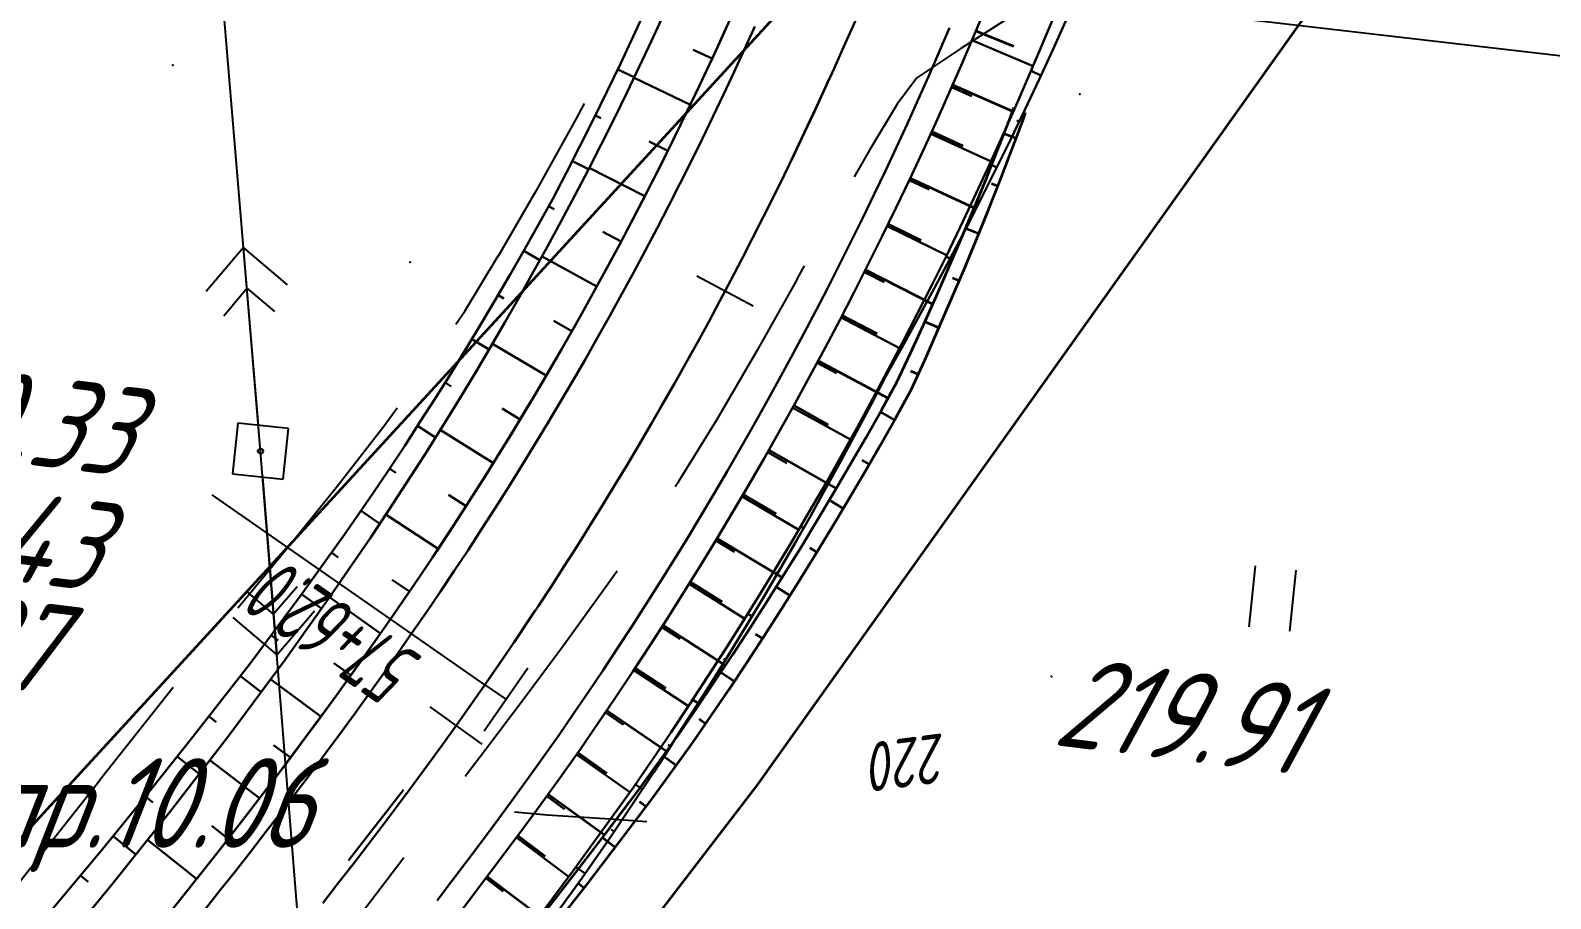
# Model space of a CAD drawing. Header units: millimetres. Extents: x -698 to 8131, y -704 to 4503.
# Drawn here: x 4474.2 to 4533.7, y 2750.2 to 2784.2 of the extents above; entities that cross this region are included whole.
import ezdxf
from ezdxf import colors
from ezdxf.entities.mleader import LeaderData, LeaderLine
from ezdxf.math import Vec2, Vec3

# ---------------------------------------------------------------- set-up
doc = ezdxf.new("R2010")
doc.units = ezdxf.units.MM
doc.linetypes.add('CONTI', pattern=[0])
doc.linetypes.add('STROT', pattern=[1.7, 0.5, -1.2])
for name, color, linetype, lineweight in [('10', 1, 'Continuous', 35), ('КОПИЯ_ОСЬ_13_ОТКОСЫ', 7, 'Continuous', 30), ('ОСЬ_ВЕРХ_ПОКРЫТИЯ_ГРАНИЦЫ_ПОЛОС', 7, 'Continuous', 30), ('ОСЬ_ВЕРХ_ПОКРЫТИЯ_ОСЬ', 1, 'Continuous', 30), ('Ось_примыкания', 1, 'Continuous', 35)]:
    doc.layers.add(name, color=color, linetype=linetype, lineweight=lineweight)
for name, color, linetype in [('GOR_BDEFAULT', 212, 'CONTI'), ('NAD_MDEFAULT', 7, 'CONTI'), ('PI_OTDEFAULT', 172, 'CONTI'), ('PI_TTDEFAULT', 5, 'CONTI'), ('SIT_LDEFAULT', 7, 'CONTI'), ('USLZNDEFAULT', 7, 'CONTI'), ('ZAPSKDEFAULT', 7, 'CONTI'), ('Выноски', 250, 'Continuous'), ('ОСЬ_ВЕРХ_ПОКРЫТИЯ_ОТКОСЫ', 7, 'Continuous'), ('ОСЬ_ВЕРХ_ПОКРЫТИЯ_ПИКЕТЫ', 1, 'Continuous'), ('ОСЬ_ВЕРХ_ПОКРЫТИЯ_РАЗБИВКА_КРИВ', 1, 'Continuous'), ('разметка', 7, 'Continuous')]:
    doc.layers.add(name, color=color, linetype=linetype)
doc.layers.add('видовое окно', color=132, linetype='CONTI', plot=False)
doc.styles.add('eskd', font='isocpeui.ttf', dxfattribs={"width": 1.2})
doc.styles.add('SHRFT', font='isocpeui.ttf', dxfattribs={"width": 3.5})
doc.styles.get("Standard").update_dxf_attribs({"font": 'isocpeui.ttf'})
doc.styles.add('ГОСТ', font='isocpeui.ttf', dxfattribs={"height": 4})

# ---------------------------------------------------------------- blocks, each defined once
blk = doc.blocks.new('BL_2011')
at = {"color": 0}
for p, q in [((0, 0), (0, 2.4)), ((1.6, 0), (1.6, 2.4))]:
    blk.add_line(p, q, dxfattribs=at)
blk = doc.blocks.new('BL_27')
at = {"color": 0}
for p, q in [((1, 1), (-1, 1)), ((-1, 1), (-1, -1)), ((1, -1), (1, 1)), ((-1, -1), (1, -1))]:
    blk.add_line(p, q, dxfattribs=at)
blk.add_circle((0, 0), 0.1, dxfattribs=at)
blk = doc.blocks.new('*U49')
at = {"layer": 'КОПИЯ_ОСЬ_13_ОТКОСЫ'}
for points in [[(105.103, 140.444), (107.486, 143.302), (109.232, 145.447), (110.958, 147.607), (113.193, 150.484), (115.194, 153.17), (116.892, 155.53), (117.365, 156.202), (117.999, 157.13), (118.625, 158.063), (119.245, 159), (119.856, 159.942), (120.461, 160.89), (121.058, 161.841), (121.647, 162.798), (122.229, 163.759), (122.803, 164.725), (123.37, 165.695), (123.928, 166.67), (124.48, 167.649), (125.023, 168.633), (125.572, 169.684), (126.113, 170.739), (126.645, 171.8), (127.168, 172.864), (127.682, 173.933), (128.188, 175.006), (128.684, 176.083)], [(105.432, 138.953), (107.801, 141.849), (110.119, 144.756), (112.373, 147.675), (114.553, 150.612), (116.347, 153.134), (117.179, 154.337), (117.902, 155.4), (118.616, 156.469), (119.32, 157.544), (120.014, 158.626), (120.698, 159.713), (121.373, 160.807), (122.037, 161.907), (122.612, 162.876), (123.179, 163.85), (123.738, 164.828), (124.289, 165.81), (124.833, 166.797), (125.369, 167.788), (125.897, 168.783), (126.417, 169.782), (126.929, 170.786), (127.434, 171.793), (127.93, 172.804), (128.418, 173.819), (128.899, 174.838), (129.371, 175.861)], [(127.581, 173.721), (128.224, 173.413)], [(126.706, 171.922), (126.916, 171.818)], [(125.805, 170.136), (126.433, 169.814)], [(124.876, 168.365), (125.09, 168.248)], [(123.9, 166.62), (124.537, 166.258)], [(122.899, 164.888), (123.125, 164.756)], [(121.874, 163.171), (122.546, 162.764)], [(120.825, 161.468), (121.062, 161.32)], [(119.752, 159.78), (120.456, 159.326)], [(118.655, 158.108), (118.902, 157.943)], [(117.536, 156.451), (118.27, 155.947)], [(116.38, 154.818), (116.64, 154.632)], [(115.212, 153.195), (115.991, 152.634)], [(114.017, 151.591), (114.293, 151.386)], [(112.812, 149.995), (113.626, 149.363)], [(111.585, 148.415), (111.873, 148.192)], [(110.35, 146.842), (111.205, 146.162)], [(109.099, 145.282), (109.396, 145.042)], [(107.838, 143.73), (108.723, 143.005)], [(106.56, 142.191), (106.866, 141.936)]]:
    blk.add_lwpolyline(points, dxfattribs=at)

msp = doc.modelspace()

# ---------------------------------------------------------------- linework, layer by layer
at = {"layer": '10'}
for points in [[(4137.513, 2575.954), (4208.043, 2581.204), (4236.873, 2583.364), (4263.553, 2585.654), (4291.213, 2588.044), (4299.623, 2588.764), (4340.843, 2592.314), (4341.403, 2596.884), (4351.543, 2599.374), (4369.363, 2615.364), (4417.083, 2689.414), (4422.733, 2689.984), (4427.243, 2697.534), (4434.593, 2709.814), (4463.103, 2740.854), (4488.023, 2767.984), (4503.903, 2785.284), (4502.143, 2808.904), (4501.523, 2817.424), (4499.223, 2848.464)], [(4531.433, 2844.024), (4526.803, 2830.954), (4523.248, 2792.307), (4525.893, 2787.234), (4502.653, 2754.614), (4486.723, 2733.844), (4486.313, 2737.734), (4467.343, 2713.924), (4443.393, 2680.984), (4422.373, 2649.364), (4403.803, 2620.204), (4385.633, 2596.864), (4365.353, 2579.544)]]:
    msp.add_lwpolyline(points, dxfattribs=at)
at = {"layer": 'GOR_BDEFAULT', "color": 212, "elevation": 220, "flags": 128}
msp.add_lwpolyline([(4493.189, 2753.59), (4494.469, 2753.48), (4496.719, 2753.33), (4498.359, 2753.22)], dxfattribs=at)
at = {"layer": 'PI_TTDEFAULT', "color": 5}
for p in [(4479.819, 2782.8, 220.374), (4483.249, 2767.7, 220.332), (4514.199, 2758.88, 219.908)]:
    msp.add_point(p, dxfattribs=at)
at = {"layer": 'SIT_LDEFAULT', "color": 7}
for p, q in [((4483.249, 2767.7), (4478.459, 2825.27)), ((4512.479, 2784.62), (4510.649, 2783.45)), ((4510.649, 2783.45), (4509.389, 2782.62)), ((4508.929, 2782.3), (4508.159, 2781.28)), ((4509.389, 2782.62), (4508.929, 2782.3)), ((4495.909, 2781.3), (4495.589, 2780.69)), ((4508.159, 2781.28), (4507.069, 2779.48)), ((4495.589, 2780.69), (4494.019, 2777.87)), ((4507.079, 2779.48), (4506.479, 2778.43)), ((4494.019, 2777.87), (4492.549, 2775.33)), ((4482.589, 2775.67), (4481.119, 2773.95)), ((4483.169, 2768.7), (4482.589, 2775.67)), ((4484.309, 2774.21), (4482.589, 2775.67)), ((4492.539, 2775.33), (4491.229, 2773.17)), ((4504.239, 2774.43), (4502.659, 2771.62)), ((4504.519, 2774.95), (4504.229, 2774.43)), ((4481.809, 2773), (4482.719, 2774.08)), ((4482.719, 2774.08), (4483.799, 2773.16)), ((4491.239, 2773.17), (4490.889, 2772.65)), ((4502.659, 2771.62), (4501.089, 2768.91)), ((4488.599, 2769.38), (4488.069, 2768.67)), ((4488.069, 2768.67), (4486.209, 2766.27)), ((4501.089, 2768.91), (4499.599, 2766.52)), ((4487.459, 2715.36), (4483.249, 2767.7)), ((4483.329, 2766.7), (4483.889, 2759.73)), ((4486.209, 2766.27), (4484.409, 2764.04)), ((4499.609, 2766.51), (4499.469, 2766.31)), ((4484.409, 2764.04), (4482.889, 2762.19)), ((4497.199, 2763.01), (4496.669, 2762.26)), ((4482.889, 2762.19), (4482.359, 2761.56)), ((4483.759, 2761.32), (4482.689, 2762.24)), ((4484.679, 2762.4), (4483.759, 2761.32)), ((4496.669, 2762.26), (4495.149, 2760.17)), ((4483.889, 2759.73), (4485.359, 2761.45)), ((4482.169, 2761.19), (4483.889, 2759.73)), ((4495.149, 2760.17), (4493.609, 2758.09)), ((4479.829, 2758.46), (4476.949, 2754.82)), ((4493.609, 2758.09), (4492.049, 2756.02)), ((4492.049, 2756.02), (4491.259, 2754.98)), ((4476.959, 2754.82), (4473.639, 2750.61)), ((4488.849, 2751.79), (4486.269, 2748.4))]:
    msp.add_line(p, q, dxfattribs=at)
at = {"layer": 'видовое окно', "color": 5}
for p in [(4515.299, 2781.67, 219.683), (4489.109, 2775.1, 220.245)]:
    msp.add_point(p, dxfattribs=at)
at = {"layer": 'КОПИЯ_ОСЬ_13_ОТКОСЫ'}
for points in [[(4479.342, 2749.216), (4481.682, 2752.15), (4483.962, 2755.103), (4486.172, 2758.08), (4487.994, 2760.642), (4488.84, 2761.866), (4489.495, 2762.827), (4490.142, 2763.793), (4490.78, 2764.764), (4491.412, 2765.74), (4492.035, 2766.722), (4492.651, 2767.708), (4493.258, 2768.699), (4493.858, 2769.695), (4494.449, 2770.696), (4495.033, 2771.701), (4495.609, 2772.711), (4496.176, 2773.726), (4496.736, 2774.745), (4497.287, 2775.769), (4497.83, 2776.797), (4498.365, 2777.829), (4498.891, 2778.866), (4499.41, 2779.906), (4499.92, 2780.951), (4500.421, 2782), (4500.914, 2783.053), (4501.399, 2784.11), (4501.875, 2785.17)], [(4475.077, 2747.867), (4477.445, 2750.763), (4479.763, 2753.67), (4482.017, 2756.589), (4484.197, 2759.527), (4485.991, 2762.048), (4486.823, 2763.251), (4487.547, 2764.314), (4488.26, 2765.383), (4488.964, 2766.458), (4489.658, 2767.54), (4490.342, 2768.628), (4491.017, 2769.721), (4491.681, 2770.821), (4492.256, 2771.791), (4492.823, 2772.764), (4493.382, 2773.742), (4493.933, 2774.725), (4494.477, 2775.711), (4495.013, 2776.702), (4495.541, 2777.697), (4496.061, 2778.696), (4496.573, 2779.7), (4497.078, 2780.707), (4497.574, 2781.718), (4498.063, 2782.733), (4498.543, 2783.752), (4499.016, 2784.775)], [(4491.066, 2749.675), (4493.409, 2752.782), (4494.199, 2753.86), (4494.98, 2754.945), (4495.752, 2756.036), (4496.448, 2757.046), (4497.137, 2758.062), (4497.817, 2759.083), (4498.489, 2760.11), (4499.153, 2761.142), (4499.81, 2762.179), (4500.457, 2763.222), (4501.097, 2764.269), (4501.728, 2765.322), (4502.35, 2766.379), (4502.964, 2767.442), (4503.57, 2768.509), (4504.168, 2769.581), (4504.756, 2770.658), (4505.337, 2771.739), (4505.908, 2772.825), (4506.471, 2773.916), (4507.026, 2775.01), (4507.571, 2776.11), (4508.108, 2777.213), (4508.636, 2778.321), (4509.155, 2779.433), (4509.666, 2780.549), (4510.167, 2781.669), (4510.66, 2782.793), (4511.143, 2783.921), (4511.618, 2785.053)], [(4494.676, 2749.401), (4495.83, 2751.013), (4496.965, 2752.638), (4498.631, 2755.141), (4499.127, 2755.903), (4499.617, 2756.669), (4500.29, 2757.713), (4500.955, 2758.762), (4501.611, 2759.816), (4502.259, 2760.875), (4502.898, 2761.94), (4503.529, 2763.01), (4504.151, 2764.084), (4504.765, 2765.163), (4505.371, 2766.248), (4505.968, 2767.336), (4506.556, 2768.43), (4507.136, 2769.528), (4507.707, 2770.631), (4508.35, 2771.769), (4508.983, 2772.913), (4509.607, 2774.061), (4510.222, 2775.215), (4510.826, 2776.374), (4511.422, 2777.538), (4512.007, 2778.707), (4512.583, 2779.88), (4513.15, 2781.059), (4513.706, 2782.242), (4514.253, 2783.429), (4514.789, 2784.621)], [(4494.288, 2749.694), (4495.47, 2751.273), (4497.449, 2754.005), (4497.852, 2754.575), (4498.588, 2755.639), (4499.314, 2756.709), (4500.032, 2757.785), (4500.741, 2758.867), (4501.442, 2759.955), (4502.132, 2761.049), (4502.795, 2762.116), (4503.449, 2763.189), (4504.094, 2764.267), (4504.731, 2765.35), (4505.359, 2766.438), (4505.978, 2767.531), (4506.589, 2768.629), (4507.191, 2769.732), (4507.783, 2770.84), (4508.368, 2771.952), (4508.943, 2773.069), (4509.509, 2774.191), (4510.068, 2775.322), (4510.619, 2776.459), (4511.16, 2777.6), (4511.693, 2778.745), (4512.215, 2779.894), (4512.73, 2781.047), (4513.234, 2782.205), (4513.729, 2783.367), (4514.215, 2784.532)], [(4494.288, 2749.694), (4495.47, 2751.273), (4497.449, 2754.005), (4497.852, 2754.575), (4498.587, 2755.639), (4499.314, 2756.709), (4500.032, 2757.785), (4500.741, 2758.867), (4501.441, 2759.955), (4502.133, 2761.049), (4502.795, 2762.116), (4503.449, 2763.189), (4504.094, 2764.267), (4504.731, 2765.35), (4505.359, 2766.438), (4505.978, 2767.531), (4506.589, 2768.629), (4507.191, 2769.732), (4507.783, 2770.84), (4508.368, 2771.952), (4508.943, 2773.069), (4509.509, 2774.191), (4510.069, 2775.322), (4510.619, 2776.459), (4511.16, 2777.6), (4511.693, 2778.745), (4512.216, 2779.894), (4512.729, 2781.048), (4513.234, 2782.205), (4513.729, 2783.367), (4514.215, 2784.532)], [(4500.918, 2783.06), (4500.178, 2783.403)], [(4511.081, 2783.774), (4513.471, 2782.758)], [(4500.064, 2781.252), (4497.86, 2782.31)], [(4513.779, 2782.4), (4513.394, 2782.578)], [(4510.286, 2781.939), (4511.077, 2781.59)], [(4512.926, 2780.591), (4512.835, 2780.635)], [(4499.186, 2779.455), (4498.456, 2779.818)], [(4509.468, 2780.114), (4511.827, 2779.038)], [(4498.283, 2777.67), (4496.109, 2778.789)], [(4512.05, 2778.793), (4511.777, 2778.928)], [(4508.626, 2778.3), (4509.406, 2777.932)], [(4511.151, 2777.006), (4511.096, 2777.034)], [(4497.356, 2775.898), (4496.636, 2776.281)], [(4507.761, 2776.497), (4510.088, 2775.362)], [(4496.404, 2774.139), (4494.261, 2775.318)], [(4510.23, 2775.231), (4510.066, 2775.317)], [(4506.872, 2774.705), (4507.641, 2774.317)], [(4509.286, 2773.468), (4509.267, 2773.478)], [(4495.429, 2772.393), (4494.72, 2772.796)], [(4505.961, 2772.925), (4508.253, 2771.732)], [(4494.429, 2770.661), (4492.319, 2771.898)], [(4508.32, 2771.717), (4508.262, 2771.749)], [(4505.026, 2771.157), (4505.783, 2770.75)], [(4507.361, 2769.962), (4507.34, 2769.973)], [(4493.406, 2768.943), (4492.708, 2769.365)], [(4504.068, 2769.401), (4506.325, 2768.152)], [(4492.359, 2767.238), (4490.283, 2768.533)], [(4506.429, 2768.192), (4506.366, 2768.226)], [(4503.088, 2767.658), (4503.834, 2767.232)], [(4505.474, 2766.435), (4505.436, 2766.456)], [(4491.289, 2765.549), (4490.603, 2765.99)], [(4502.086, 2765.927), (4504.304, 2764.622)], [(4490.195, 2763.874), (4488.156, 2765.226)], [(4504.497, 2764.69), (4504.383, 2764.755)], [(4501.061, 2764.21), (4501.793, 2763.766)], [(4489.079, 2762.215), (4488.405, 2762.674)], [(4503.498, 2762.957), (4503.443, 2762.99)], [(4487.942, 2760.569), (4485.948, 2761.988)], [(4500.014, 2762.506), (4502.194, 2761.147)], [(4498.945, 2760.815), (4499.664, 2760.354)], [(4502.477, 2761.238), (4502.313, 2761.337)], [(4501.434, 2759.531), (4501.363, 2759.575)], [(4486.783, 2758.939), (4486.118, 2759.412)], [(4497.854, 2759.139), (4499.994, 2757.727)], [(4485.609, 2757.321), (4483.643, 2758.78)], [(4500.37, 2757.838), (4500.157, 2757.974)], [(4496.741, 2757.477), (4497.447, 2756.998)], [(4484.416, 2755.715), (4483.761, 2756.201)], [(4499.288, 2756.156), (4499.195, 2756.216)], [(4483.205, 2754.123), (4481.268, 2755.619)], [(4495.607, 2755.83), (4497.698, 2754.358)], [(4498.193, 2754.482), (4497.916, 2754.667)], [(4494.446, 2754.202), (4495.136, 2753.703)], [(4481.983, 2752.54), (4481.338, 2753.039)], [(4480.742, 2750.972), (4478.829, 2752.498)], [(4493.263, 2752.588), (4495.304, 2751.05)], [(4497.085, 2752.817), (4496.962, 2752.899)], [(4495.944, 2751.175), (4495.583, 2751.429)], [(4492.059, 2750.992), (4492.737, 2750.48)]]:
    msp.add_lwpolyline(points, dxfattribs=at)
at = {"layer": 'ОСЬ_ВЕРХ_ПОКРЫТИЯ_ГРАНИЦЫ_ПОЛОС', "linetype": 'Continuous'}
for points in [[(4479.669, 2749.621), (4480.277, 2750.378), (4480.881, 2751.137), (4481.482, 2751.897), (4482.08, 2752.658), (4482.674, 2753.422), (4483.263, 2754.187), (4483.849, 2754.954), (4484.43, 2755.724), (4485.007, 2756.495), (4485.579, 2757.269), (4486.146, 2758.045), (4486.708, 2758.823), (4487.265, 2759.604), (4487.817, 2760.388), (4488.363, 2761.174), (4488.904, 2761.958), (4489.44, 2762.746), (4489.972, 2763.537), (4490.498, 2764.332), (4491.018, 2765.13), (4491.534, 2765.931), (4492.044, 2766.736), (4492.549, 2767.544), (4493.049, 2768.356), (4493.543, 2769.171), (4494.032, 2769.989), (4494.516, 2770.81), (4494.994, 2771.634), (4495.467, 2772.461), (4495.935, 2773.292), (4496.397, 2774.125), (4496.853, 2774.962), (4497.304, 2775.801), (4497.75, 2776.644), (4498.19, 2777.489), (4498.624, 2778.337), (4499.053, 2779.188), (4499.476, 2780.042), (4499.894, 2780.899), (4500.306, 2781.758), (4500.713, 2782.62), (4501.113, 2783.484), (4501.509, 2784.352)], [(4502.588, 2784.314), (4502.187, 2783.427), (4501.779, 2782.542), (4501.366, 2781.659), (4500.947, 2780.78), (4500.522, 2779.903), (4500.091, 2779.03), (4499.655, 2778.159), (4499.213, 2777.291), (4498.764, 2776.426), (4498.311, 2775.564), (4497.851, 2774.705), (4497.386, 2773.849), (4496.915, 2772.996), (4496.438, 2772.146), (4495.956, 2771.3), (4495.468, 2770.457), (4494.975, 2769.617), (4494.476, 2768.78), (4493.971, 2767.947), (4493.461, 2767.117), (4492.945, 2766.29), (4492.424, 2765.467), (4491.898, 2764.648), (4491.366, 2763.832), (4490.828, 2763.019), (4490.285, 2762.21), (4489.737, 2761.405), (4489.184, 2760.603), (4488.634, 2759.812), (4488.079, 2759.023), (4487.518, 2758.237), (4486.953, 2757.454), (4486.382, 2756.673), (4485.807, 2755.895), (4485.227, 2755.12), (4484.643, 2754.346), (4484.054, 2753.575), (4483.462, 2752.807), (4482.866, 2752.04), (4482.266, 2751.275), (4481.662, 2750.512), (4481.055, 2749.75)], [(4510.201, 2784.257), (4509.798, 2783.319), (4509.39, 2782.383), (4508.976, 2781.451), (4508.555, 2780.521), (4508.128, 2779.593), (4507.695, 2778.669), (4507.256, 2777.748), (4506.811, 2776.829), (4506.36, 2775.914), (4505.902, 2775.001), (4505.439, 2774.092), (4504.969, 2773.185), (4504.494, 2772.282), (4504.012, 2771.382), (4503.525, 2770.485), (4503.031, 2769.592), (4502.532, 2768.701), (4502.027, 2767.815), (4501.515, 2766.931), (4500.998, 2766.051), (4500.475, 2765.174), (4499.947, 2764.301), (4499.412, 2763.432), (4498.872, 2762.566), (4498.326, 2761.703), (4497.774, 2760.844), (4497.217, 2759.989), (4496.654, 2759.138), (4496.085, 2758.29), (4495.511, 2757.447), (4494.931, 2756.607), (4494.349, 2755.782), (4493.762, 2754.962), (4493.171, 2754.147), (4492.575, 2753.335), (4491.975, 2752.527), (4491.372, 2751.724), (4490.764, 2750.924), (4490.153, 2750.128)]]:
    msp.add_lwpolyline(points, dxfattribs=at)
at = {"layer": 'ОСЬ_ВЕРХ_ПОКРЫТИЯ_ОСЬ'}
msp.add_lwpolyline([(4485.68, 2750.024), (4486.277, 2750.786), (4486.87, 2751.55), (4487.459, 2752.318), (4488.046, 2753.088), (4488.628, 2753.861), (4489.206, 2754.637), (4489.78, 2755.416), (4490.349, 2756.198), (4490.914, 2756.984), (4491.475, 2757.773), (4492.03, 2758.566), (4492.03, 2758.566, 0.1988), (4516.564, 2870.657)], format="xyb", dxfattribs=at)
at = {"layer": 'ОСЬ_ВЕРХ_ПОКРЫТИЯ_ОТКОСЫ'}
msp.add_lwpolyline([(4491.066, 2749.675), (4493.409, 2752.782), (4494.199, 2753.86), (4494.98, 2754.945), (4495.752, 2756.036), (4496.448, 2757.046), (4497.137, 2758.062), (4497.817, 2759.083), (4498.489, 2760.11), (4499.153, 2761.142), (4499.81, 2762.179), (4500.457, 2763.222), (4501.097, 2764.269), (4501.728, 2765.322), (4502.35, 2766.379), (4502.964, 2767.442), (4503.57, 2768.509), (4504.168, 2769.581), (4504.756, 2770.658), (4505.337, 2771.739), (4505.908, 2772.825), (4506.471, 2773.916), (4507.026, 2775.01), (4507.571, 2776.11), (4508.108, 2777.213), (4508.636, 2778.321), (4509.155, 2779.433), (4509.666, 2780.549), (4510.167, 2781.669), (4510.39, 2782.178)], dxfattribs=at)
at = {"layer": 'ОСЬ_ВЕРХ_ПОКРЫТИЯ_ПИКЕТЫ'}
for p, q in [((4502.528, 2773.378), (4500.319, 2774.549)), ((4491.921, 2756.244), (4489.888, 2757.697))]:
    msp.add_line(p, q, dxfattribs=at)
at = {"layer": 'ОСЬ_ВЕРХ_ПОКРЫТИЯ_РАЗБИВКА_КРИВ'}
for p, q in [((4492.03, 2758.566), (4481.359, 2765.991)), ((4491.994, 2756.763), (4493.707, 2759.226)), ((4492.03, 2758.566), (4492.851, 2757.995))]:
    msp.add_line(p, q, dxfattribs=at)
at = {"layer": 'Ось_примыкания', "color": 0, "ltscale": 7}
msp.add_line((4511.239, 2784.146), (4512.713, 2783.539), dxfattribs=at)
at = {"layer": 'Ось_примыкания', "color": 0}
for p, q in [((4510.323, 2782.025), (4512.667, 2780.998)), ((4509.506, 2780.2), (4510.719, 2779.645)), ((4512.811, 2779.931), (4512.336, 2780.11)), ((4508.666, 2778.385), (4511.169, 2777.215)), ((4512.091, 2778.065), (4511.844, 2778.162)), ((4507.801, 2776.581), (4509.086, 2775.956)), ((4511.348, 2776.208), (4510.834, 2776.416)), ((4506.913, 2774.789), (4509.549, 2773.455)), ((4510.58, 2774.361), (4510.314, 2774.474)), ((4506.003, 2773.008), (4507.358, 2772.309)), ((4509.791, 2772.523), (4509.239, 2772.763)), ((4505.069, 2771.24), (4507.801, 2769.774)), ((4508.977, 2770.697), (4508.692, 2770.826)), ((4504.113, 2769.483), (4505.453, 2768.737)), ((4508.052, 2768.925), (4507.502, 2769.236)), ((4503.134, 2767.739), (4505.774, 2766.24)), ((4507.061, 2767.188), (4506.787, 2767.346)), ((4502.132, 2766.008), (4503.426, 2765.246)), ((4506.049, 2765.463), (4505.506, 2765.788)), ((4501.109, 2764.29), (4503.658, 2762.762)), ((4505.015, 2763.751), (4504.744, 2763.915)), ((4500.062, 2762.586), (4501.311, 2761.81)), ((4503.958, 2762.053), (4503.423, 2762.39)), ((4498.994, 2760.895), (4501.439, 2759.322)), ((4502.881, 2760.367), (4502.617, 2760.54)), ((4497.905, 2759.217), (4499.108, 2758.43)), ((4501.782, 2758.696), (4501.256, 2759.046)), ((4496.793, 2757.555), (4499.136, 2755.967)), ((4500.663, 2757.039), (4500.403, 2757.218)), ((4495.66, 2755.907), (4496.795, 2755.104)), ((4499.508, 2755.406), (4498.998, 2755.775)), ((4494.5, 2754.278), (4496.709, 2752.688)), ((4498.33, 2753.79), (4498.08, 2753.98)), ((4493.32, 2752.663), (4494.389, 2751.856)), ((4497.122, 2752.197), (4496.624, 2752.576)), ((4492.115, 2751.066), (4494.226, 2749.475)), ((4495.908, 2750.607), (4495.66, 2750.8))]:
    msp.add_line(p, q, dxfattribs=at)
for points in [[(4494.358, 2749.639), (4495.575, 2751.2), (4496.775, 2752.775), (4498.039, 2754.445), (4499.634, 2756.658), (4500.339, 2757.683), (4501.035, 2758.714), (4501.723, 2759.75), (4502.403, 2760.791), (4503.075, 2761.838), (4503.739, 2762.89), (4504.394, 2763.947), (4505.04, 2765.01), (4505.679, 2766.078), (4506.309, 2767.15), (4506.93, 2768.228), (4507.543, 2769.31), (4508.147, 2770.397), (4508.676, 2771.529), (4509.196, 2772.666), (4509.706, 2773.806), (4510.208, 2774.95), (4510.701, 2776.099), (4511.184, 2777.251), (4511.658, 2778.407), (4512.123, 2779.566), (4512.579, 2780.73), (4512.716, 2781.147)], [(4494.86, 2749.263), (4496.081, 2750.83), (4497.285, 2752.41), (4498.555, 2754.087), (4500.159, 2756.306), (4500.867, 2757.335), (4501.566, 2758.37), (4502.257, 2759.41), (4502.939, 2760.456), (4503.614, 2761.507), (4504.28, 2762.563), (4504.938, 2763.625), (4505.587, 2764.692), (4506.228, 2765.764), (4506.861, 2766.841), (4507.485, 2767.922), (4508.1, 2769.009), (4508.706, 2770.101), (4509.234, 2771.264), (4509.751, 2772.432), (4510.26, 2773.605), (4510.759, 2774.781), (4511.248, 2775.961), (4511.727, 2777.145), (4512.197, 2778.333), (4512.658, 2779.525), (4513.108, 2780.721), (4513.174, 2780.945)]]:
    msp.add_lwpolyline(points, dxfattribs=at)
at = {"layer": 'разметка', "linetype": 'STROT', "lineweight": 30, "ltscale": 7}
msp.add_lwpolyline([(3406.704, 2578.036), (3537.785, 2572.668, -0.036618), (3842.964, 2537.686, 0.03316), (3928.352, 2525.115, 0.072993), (4015.113, 2533.096, 0.020856), (4064.103, 2547.911, -0.020825), (4113.093, 2562.726, -0.014356), (4129.943, 2566.295, -0.037499), (4219.565, 2573.483), (4284.763, 2575.442, 0.062532), (4334.305, 2581.081, 0.116616), (4374.419, 2603.636, 0.062555), (4404.977, 2643.036, -0.012407), (4435.101, 2687.851, -0.012892), (4450.748, 2708.34, -0.000817), (4471.663, 2733.236, 0.01158), (4492.03, 2758.566, 0.05392), (4507.502, 2786.872, 0.05392)], format="xyb", dxfattribs=at)

# ---------------------------------------------------------------- block references
at = {"layer": 'USLZNDEFAULT', "color": 7, "rotation": 354.0000000000001}
msp.add_blockref('BL_27', (4483.249, 2767.7), dxfattribs=at)
at = {"layer": 'ZAPSKDEFAULT', "color": 7, "rotation": 354.0000000000001}
msp.add_blockref('BL_2011', (4521.929, 2760.83), dxfattribs=at)
at = {"layer": 'КОПИЯ_ОСЬ_13_ОТКОСЫ'}
msp.add_blockref('*U49', (4369.644, 2608.914), dxfattribs=at)

# ---------------------------------------------------------------- texts
at = {"layer": 'GOR_BDEFAULT', "color": 212, "style": 'SHRFT', "width": 0.75}
msp.add_text('220', height=1.9136, rotation=187.45537, dxfattribs=at).set_placement((4509.986, 2756.676, 220))
at = {"layer": 'NAD_MDEFAULT', "color": 7, "style": 'eskd', "oblique": 10, "width": 0.8}
for s, p in [('н.пр.11.43', (4461.158, 2764.13)), ('в.о.8.37', (4462.685, 2759.717))]:
    msp.add_text(s, height=3.5, rotation=353, dxfattribs=at).set_placement(p)
msp.add_text('н.пр.10.06', height=3.5, dxfattribs=at).set_placement((4469.139, 2752.19))
at = {"layer": 'PI_OTDEFAULT', "color": 172, "style": 'eskd', "oblique": 10, "width": 0.8}
for s, p in [('220.33', (4467.483, 2767.984)), ('219.91', (4514.187, 2756.219))]:
    msp.add_text(s, height=3.5, rotation=353, dxfattribs=at).set_placement(p)
at = {"layer": 'ОСЬ_ВЕРХ_ПОКРЫТИЯ_РАЗБИВКА_КРИВ', "width": 0.6}
msp.add_text('57+62.0', height=2.5, rotation=145.16664, dxfattribs=at).set_placement((4489.692, 2759.583))

# ---------------------------------------------------------------- leaders
at = {"layer": 'Выноски', "linetype": 'Continuous'}
ml = msp.add_multileader_mtext('Standard', dxfattribs=at)
ml.set_content('Граница работа по примыканию', color=256, style='ГОСТ')
ml.set_leader_properties()
ml.build(insert=Vec2(0, 0))
ml.multileader.update_dxf_attribs({"text_left_attachment_type": 5, "text_right_attachment_type": 5, "dogleg_length": 0, "arrow_head_size": 0.18})
ctx = ml.context
ctx.base_point, ctx.char_height, ctx.arrow_head_size, ctx.landing_gap_size, ctx.plane_origin, ctx.plane_x_axis, ctx.plane_y_axis = Vec3(4574.97, 2806.317), 5, 0.18, 0, Vec3(4671.866, 2771.199), Vec3(0.993006, -0.118066), Vec3(0.118066, 0.993006)
ctx.left_attachment, ctx.right_attachment = 5, 5
notes = []
notes.append((ctx, [(1, (1, 1, 0), (4574.97, 2806.317), (0.559193, 0.829038), 0, [(0, [(4522.202, 2792.425)], 0, [])])]))
ctx.mtext.insert, ctx.mtext.text_direction, ctx.mtext.rotation, ctx.mtext.flow_direction = Vec3(4575.73, 2812.705), Vec3(0.993006, -0.118066), 6.164844, 5
ml = msp.add_multileader_mtext('Standard', dxfattribs=at)
ml.set_content('металл. труба, {\\Fgost|c204;%%C} 0,5м, L-15,0м', color=256, style='ГОСТ')
ml.set_leader_properties()
ml.build(insert=Vec2(0, 0))
ml.multileader.update_dxf_attribs({"text_left_attachment_type": 5, "text_right_attachment_type": 5, "dogleg_length": 0, "arrow_head_size": 0.18})
ctx = ml.context
ctx.base_point, ctx.arrow_head_size, ctx.landing_gap_size, ctx.plane_origin, ctx.plane_x_axis, ctx.plane_y_axis = Vec3(4554.214, 2780.815), 0.18, 0, Vec3(4639.234, 2718.499), Vec3(0.99329, -0.11565), Vec3(0.11565, 0.99329)
ctx.left_attachment, ctx.right_attachment = 5, 5
notes.append((ctx, [(1, (1, 1, 0), (4554.214, 2780.815), (0.99329, -0.11565), 0, [(0, [(4516.613, 2792.32)], 0, [])])]))
ctx.mtext.insert, ctx.mtext.text_direction, ctx.mtext.rotation, ctx.mtext.flow_direction = Vec3(4554.809, 2785.927), Vec3(0.99329, -0.11565), 6.167276, 5
for ctx, leaders in notes:
    for number, flags, end, landing, length, lines in leaders:
        leader = LeaderData()
        leader.index, (leader.has_last_leader_line, leader.has_dogleg_vector, leader.attachment_direction) = number, flags
        leader.last_leader_point, leader.dogleg_vector, leader.dogleg_length = Vec3(end), Vec3(landing), length
        for number, points, colour, breaks in lines:
            line = LeaderLine()
            line.index, line.vertices, line.color, line.breaks = number, Vec3.list(points), colors.encode_raw_color(colour), breaks
            leader.lines.append(line)
        ctx.leaders.append(leader)

doc.saveas('drawing.dxf')
